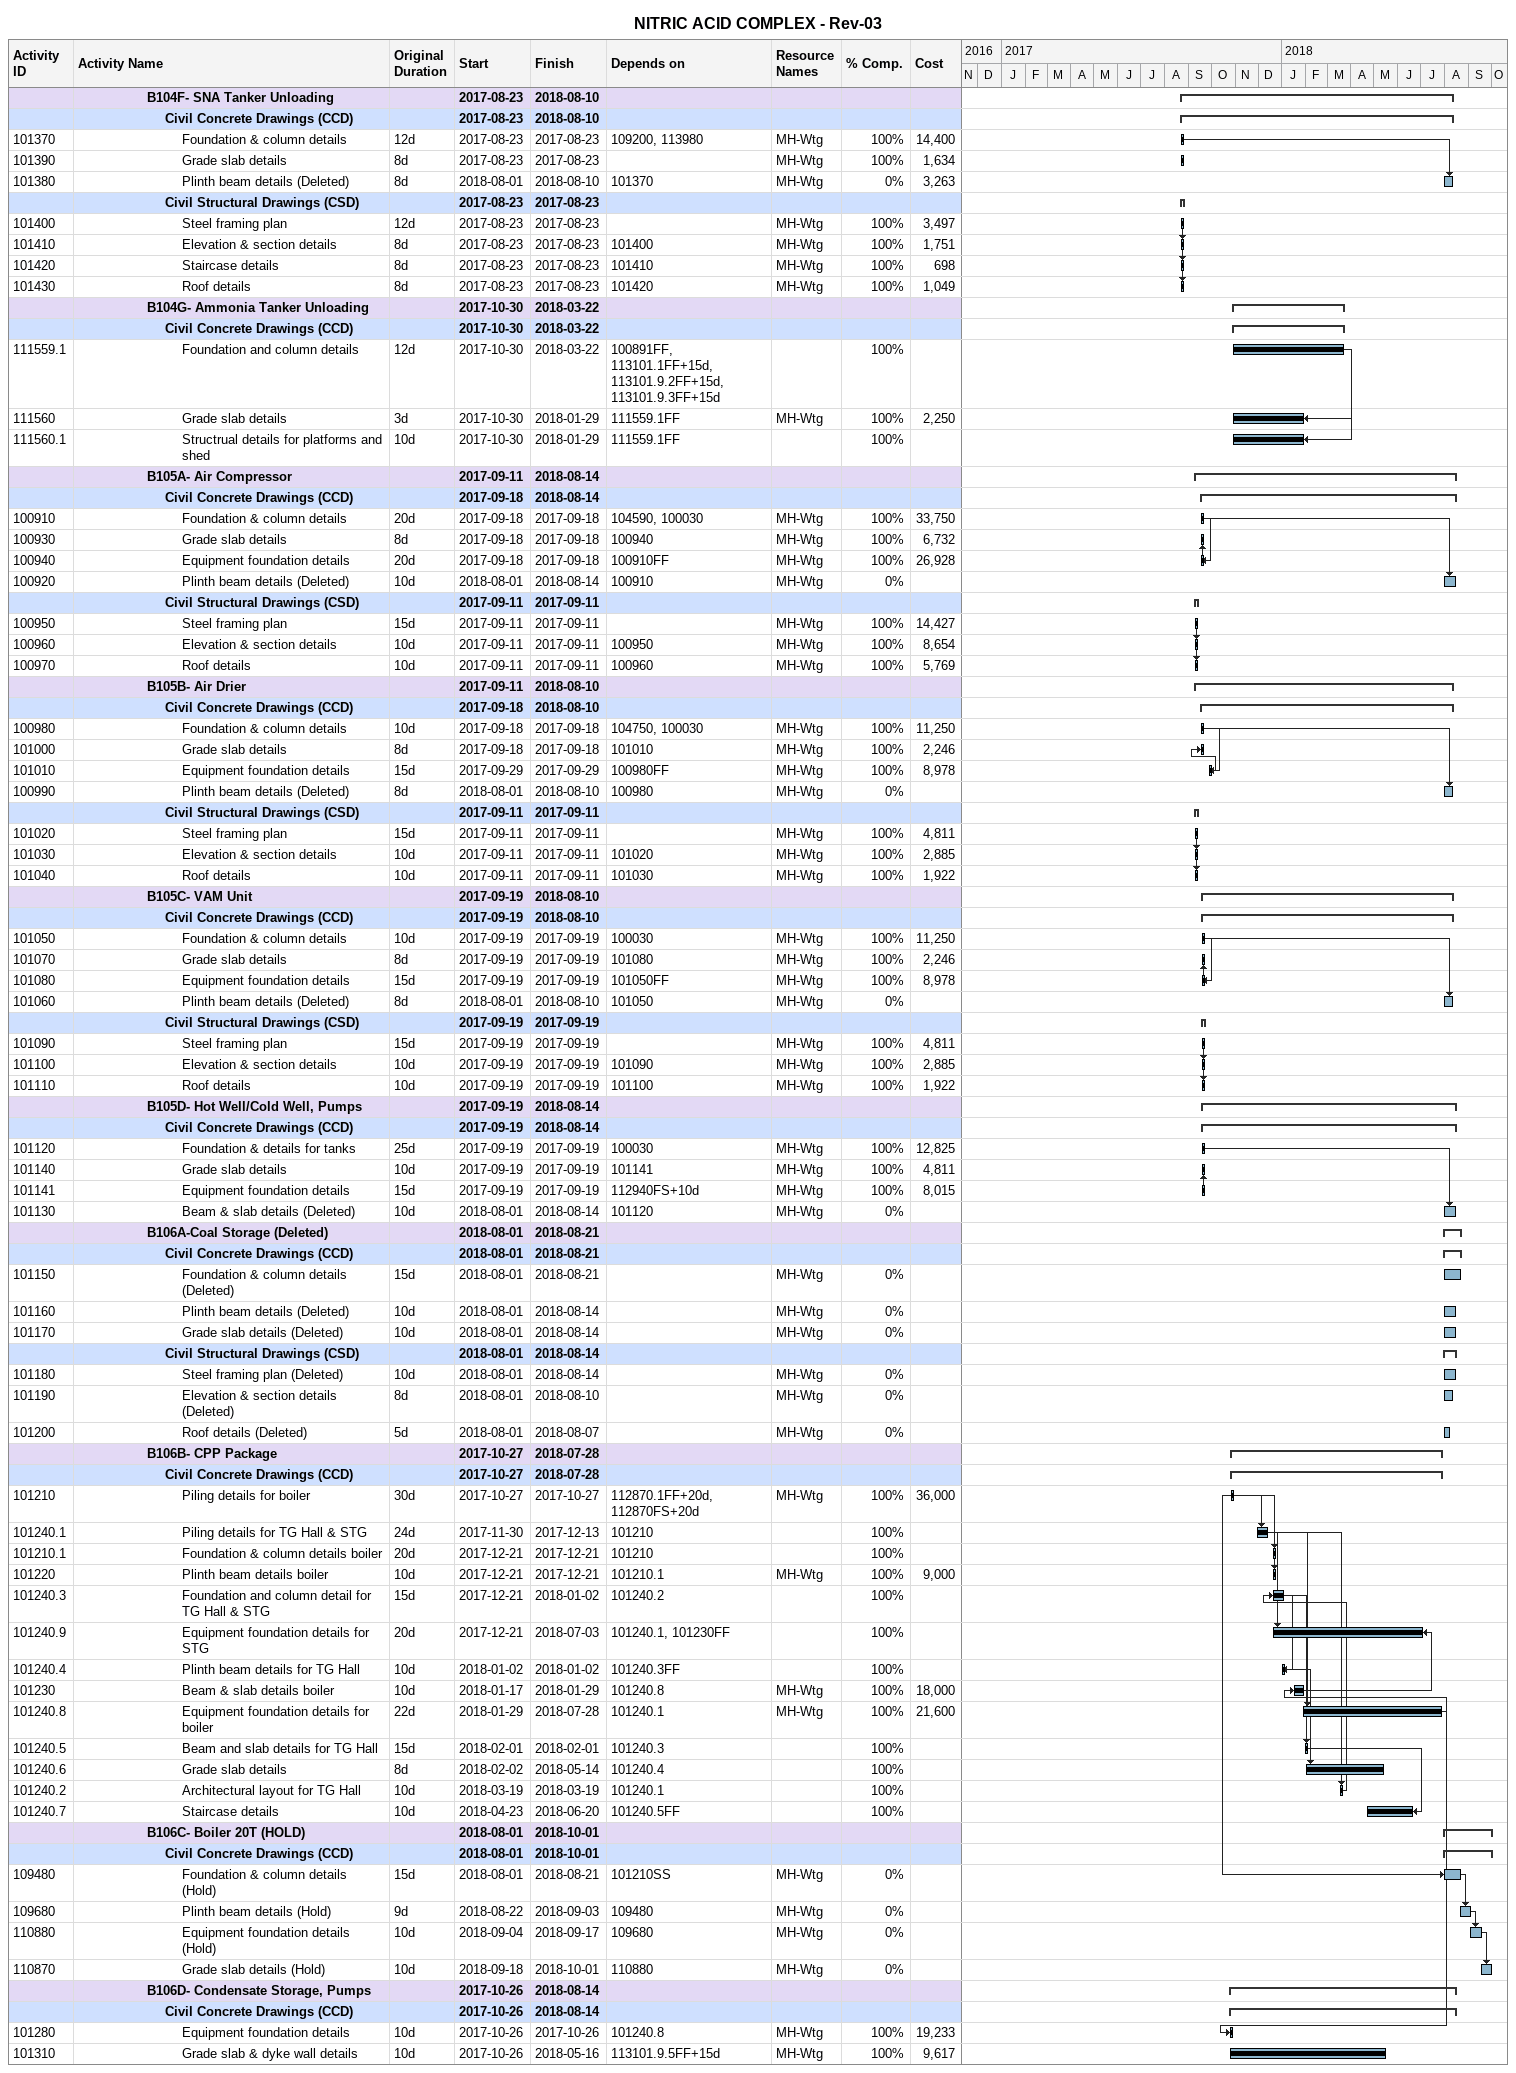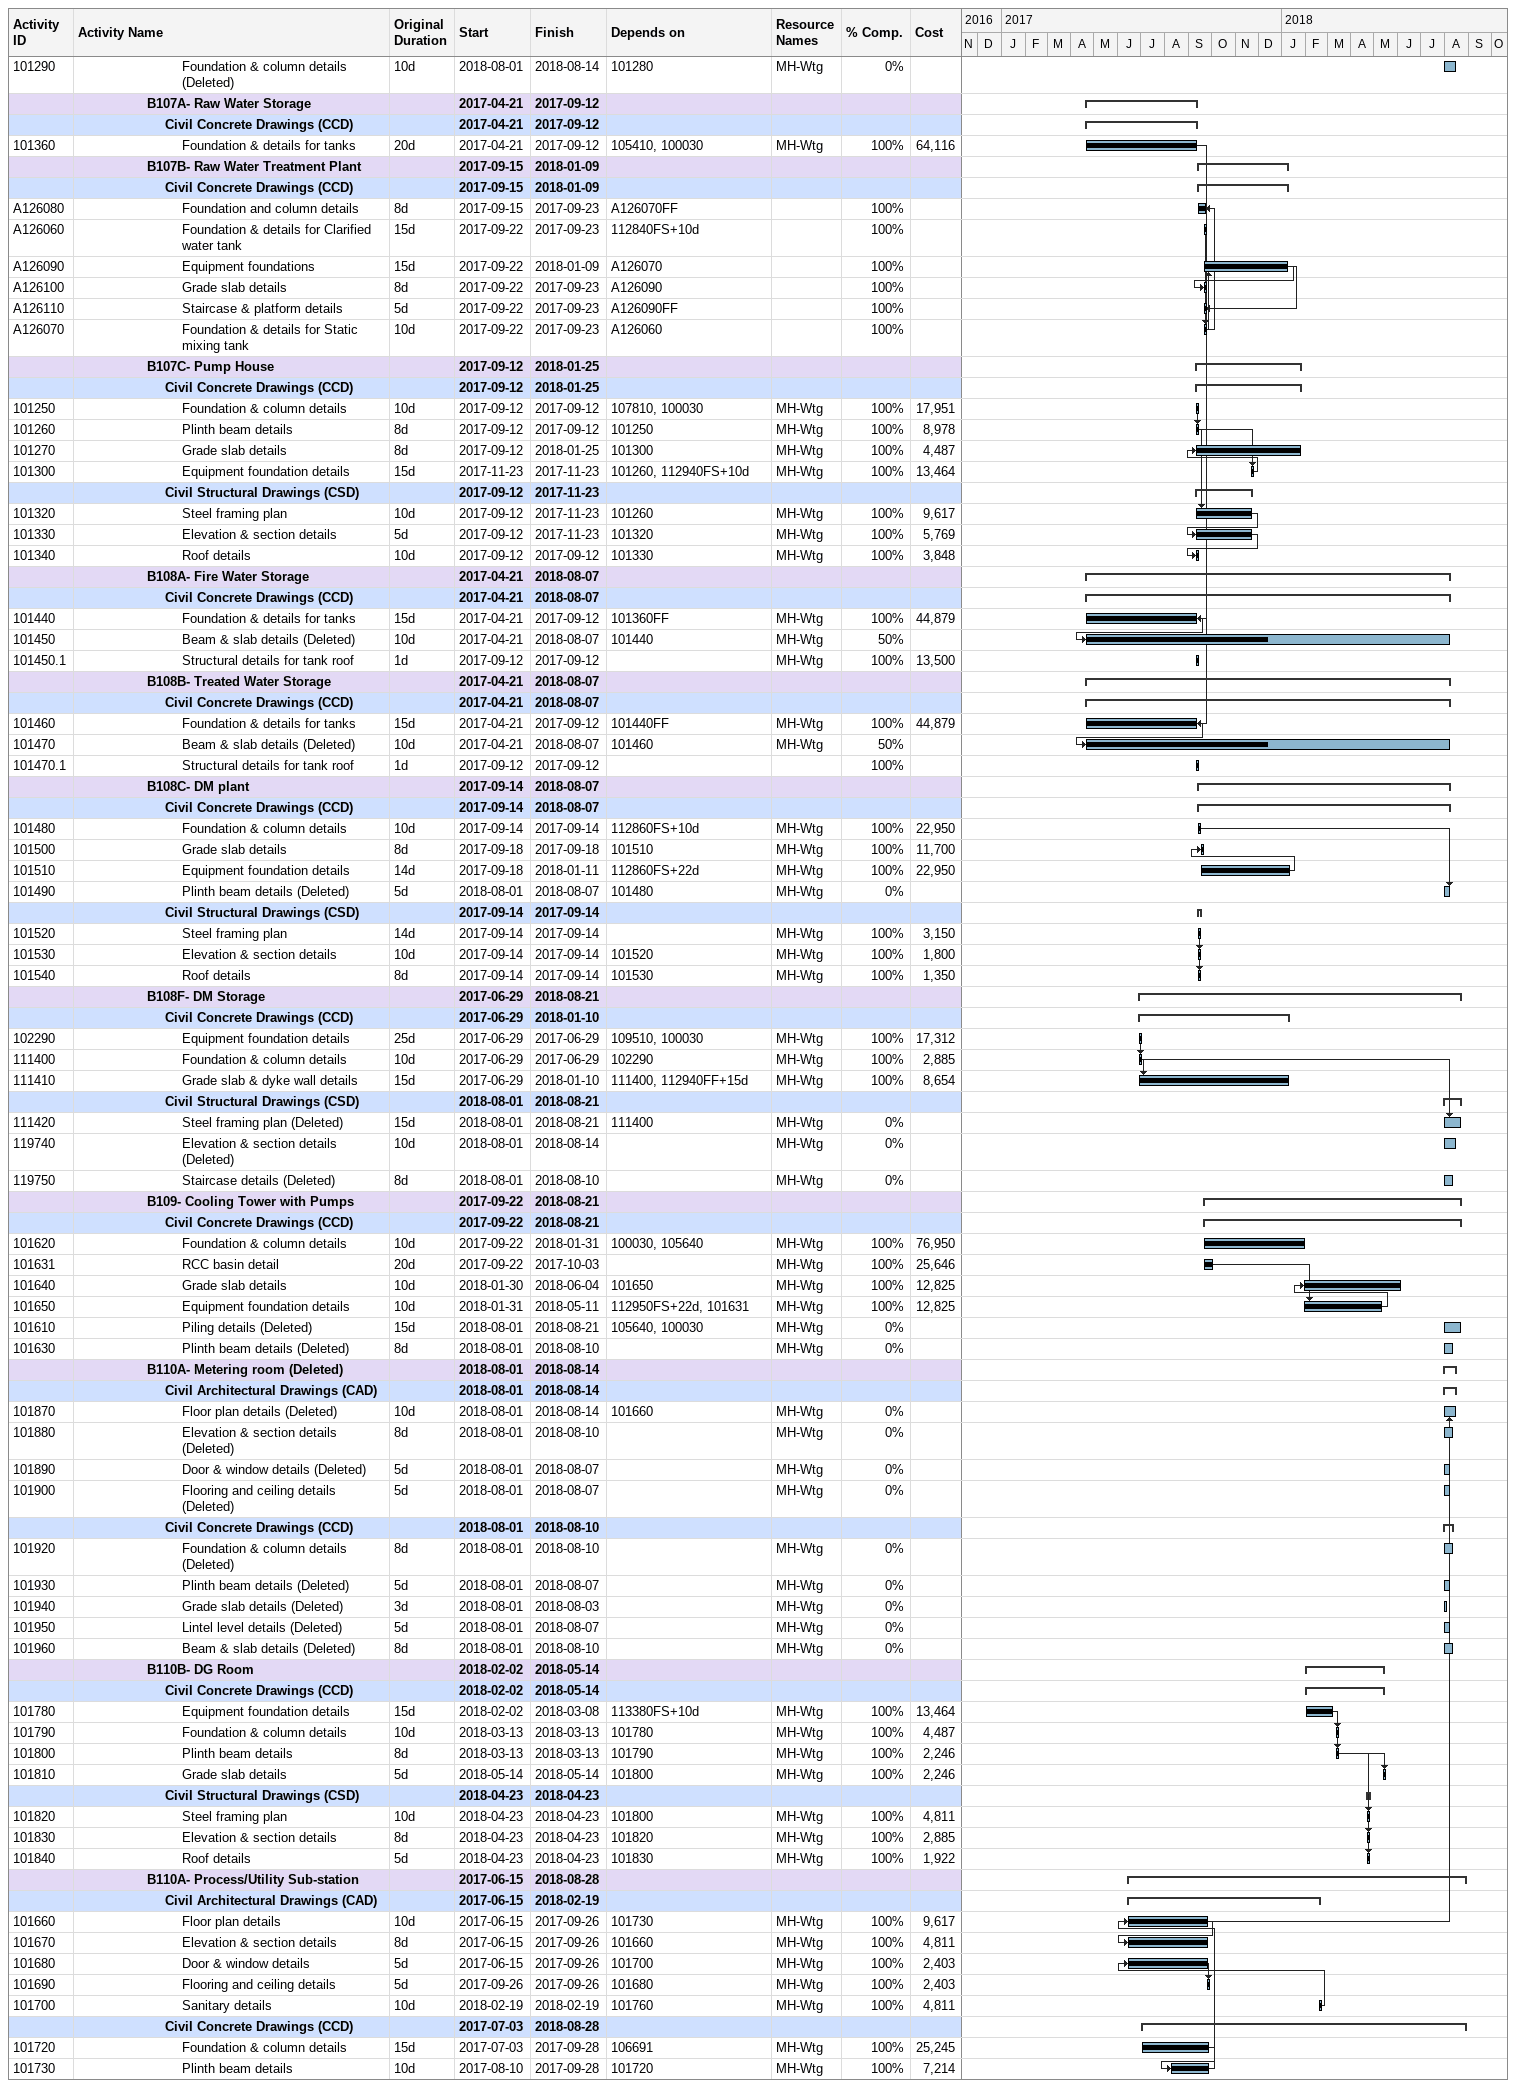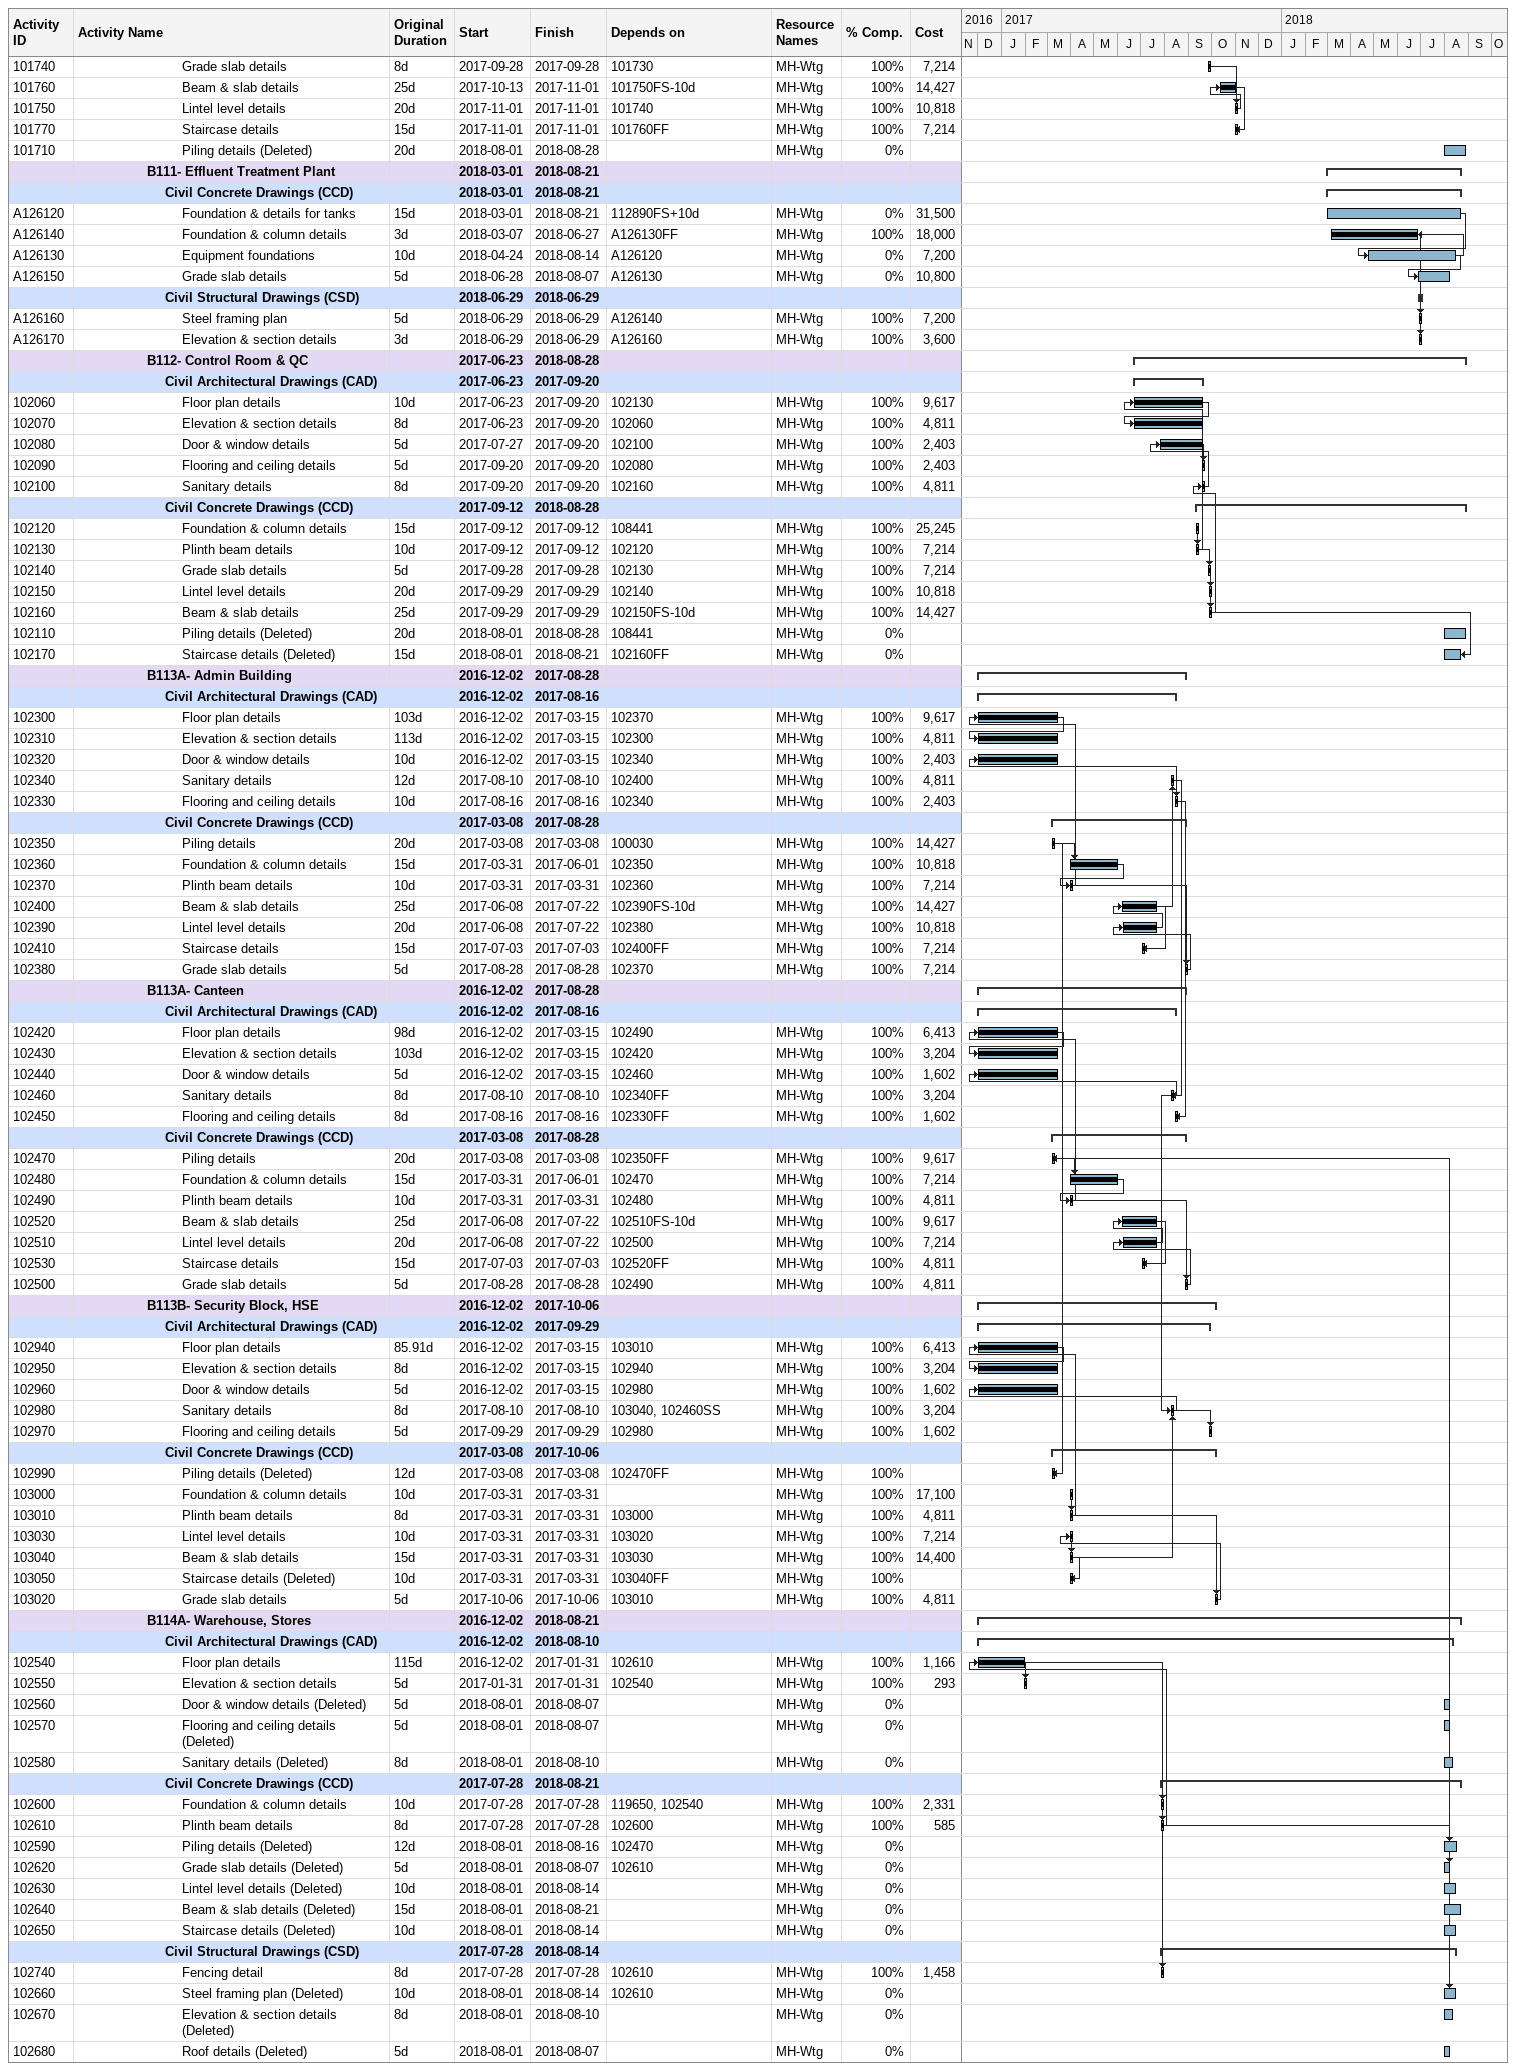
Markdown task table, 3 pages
NITRIC ACID COMPLEX - Rev-03

| ID | Level | Task | Original duration | Start | Finish | Predecessors | Resources | % complete | Cost |
|---|---|---|---|---|---|---|---|---|---|
|  | 5 | **B104F- SNA Tanker Unloading** |  | 2017-08-23 | 2018-08-10 |  |  |  |  |
|  | 6 | **Civil Concrete Drawings (CCD)** |  | 2017-08-23 | 2018-08-10 |  |  |  |  |
| 101370 | 7 | Foundation & column details | 12d | 2017-08-23 | 2017-08-23 | 109200, 113980 | MH-Wtg | 100 | 14400 |
| 101390 | 7 | Grade slab details | 8d | 2017-08-23 | 2017-08-23 |  | MH-Wtg | 100 | 1634 |
| 101380 | 7 | Plinth beam details (Deleted) | 8d | 2018-08-01 | 2018-08-10 | 101370 | MH-Wtg | 0 | 3263 |
|  | 6 | **Civil Structural Drawings (CSD)** |  | 2017-08-23 | 2017-08-23 |  |  |  |  |
| 101400 | 7 | Steel framing plan | 12d | 2017-08-23 | 2017-08-23 |  | MH-Wtg | 100 | 3497 |
| 101410 | 7 | Elevation & section details | 8d | 2017-08-23 | 2017-08-23 | 101400 | MH-Wtg | 100 | 1751 |
| 101420 | 7 | Staircase details | 8d | 2017-08-23 | 2017-08-23 | 101410 | MH-Wtg | 100 | 698 |
| 101430 | 7 | Roof details | 8d | 2017-08-23 | 2017-08-23 | 101420 | MH-Wtg | 100 | 1049 |
|  | 5 | **B104G- Ammonia Tanker Unloading** |  | 2017-10-30 | 2018-03-22 |  |  |  |  |
|  | 6 | **Civil Concrete Drawings (CCD)** |  | 2017-10-30 | 2018-03-22 |  |  |  |  |
| 111559.1 | 7 | Foundation and column details | 12d | 2017-10-30 | 2018-03-22 | 100891FF, 113101.1FF+15d, 113101.9.2FF+15d, 113101.9.3FF+15d |  | 100 |  |
| 111560 | 7 | Grade slab details | 3d | 2017-10-30 | 2018-01-29 | 111559.1FF | MH-Wtg | 100 | 2250 |
| 111560.1 | 7 | Structrual details for platforms and shed | 10d | 2017-10-30 | 2018-01-29 | 111559.1FF |  | 100 |  |
|  | 5 | **B105A- Air Compressor** |  | 2017-09-11 | 2018-08-14 |  |  |  |  |
|  | 6 | **Civil Concrete Drawings (CCD)** |  | 2017-09-18 | 2018-08-14 |  |  |  |  |
| 100910 | 7 | Foundation & column details | 20d | 2017-09-18 | 2017-09-18 | 104590, 100030 | MH-Wtg | 100 | 33750 |
| 100930 | 7 | Grade slab details | 8d | 2017-09-18 | 2017-09-18 | 100940 | MH-Wtg | 100 | 6732 |
| 100940 | 7 | Equipment foundation details | 20d | 2017-09-18 | 2017-09-18 | 100910FF | MH-Wtg | 100 | 26928 |
| 100920 | 7 | Plinth beam details (Deleted) | 10d | 2018-08-01 | 2018-08-14 | 100910 | MH-Wtg | 0 |  |
|  | 6 | **Civil Structural Drawings (CSD)** |  | 2017-09-11 | 2017-09-11 |  |  |  |  |
| 100950 | 7 | Steel framing plan | 15d | 2017-09-11 | 2017-09-11 |  | MH-Wtg | 100 | 14427 |
| 100960 | 7 | Elevation & section details | 10d | 2017-09-11 | 2017-09-11 | 100950 | MH-Wtg | 100 | 8654 |
| 100970 | 7 | Roof details | 10d | 2017-09-11 | 2017-09-11 | 100960 | MH-Wtg | 100 | 5769 |
|  | 5 | **B105B- Air Drier** |  | 2017-09-11 | 2018-08-10 |  |  |  |  |
|  | 6 | **Civil Concrete Drawings (CCD)** |  | 2017-09-18 | 2018-08-10 |  |  |  |  |
| 100980 | 7 | Foundation & column details | 10d | 2017-09-18 | 2017-09-18 | 104750, 100030 | MH-Wtg | 100 | 11250 |
| 101000 | 7 | Grade slab details | 8d | 2017-09-18 | 2017-09-18 | 101010 | MH-Wtg | 100 | 2246 |
| 101010 | 7 | Equipment foundation details | 15d | 2017-09-29 | 2017-09-29 | 100980FF | MH-Wtg | 100 | 8978 |
| 100990 | 7 | Plinth beam details (Deleted) | 8d | 2018-08-01 | 2018-08-10 | 100980 | MH-Wtg | 0 |  |
|  | 6 | **Civil Structural Drawings (CSD)** |  | 2017-09-11 | 2017-09-11 |  |  |  |  |
| 101020 | 7 | Steel framing plan | 15d | 2017-09-11 | 2017-09-11 |  | MH-Wtg | 100 | 4811 |
| 101030 | 7 | Elevation & section details | 10d | 2017-09-11 | 2017-09-11 | 101020 | MH-Wtg | 100 | 2885 |
| 101040 | 7 | Roof details | 10d | 2017-09-11 | 2017-09-11 | 101030 | MH-Wtg | 100 | 1922 |
|  | 5 | **B105C- VAM Unit** |  | 2017-09-19 | 2018-08-10 |  |  |  |  |
|  | 6 | **Civil Concrete Drawings (CCD)** |  | 2017-09-19 | 2018-08-10 |  |  |  |  |
| 101050 | 7 | Foundation & column details | 10d | 2017-09-19 | 2017-09-19 | 100030 | MH-Wtg | 100 | 11250 |
| 101070 | 7 | Grade slab details | 8d | 2017-09-19 | 2017-09-19 | 101080 | MH-Wtg | 100 | 2246 |
| 101080 | 7 | Equipment foundation details | 15d | 2017-09-19 | 2017-09-19 | 101050FF | MH-Wtg | 100 | 8978 |
| 101060 | 7 | Plinth beam details (Deleted) | 8d | 2018-08-01 | 2018-08-10 | 101050 | MH-Wtg | 0 |  |
|  | 6 | **Civil Structural Drawings (CSD)** |  | 2017-09-19 | 2017-09-19 |  |  |  |  |
| 101090 | 7 | Steel framing plan | 15d | 2017-09-19 | 2017-09-19 |  | MH-Wtg | 100 | 4811 |
| 101100 | 7 | Elevation & section details | 10d | 2017-09-19 | 2017-09-19 | 101090 | MH-Wtg | 100 | 2885 |
| 101110 | 7 | Roof details | 10d | 2017-09-19 | 2017-09-19 | 101100 | MH-Wtg | 100 | 1922 |
|  | 5 | **B105D- Hot Well/Cold Well, Pumps** |  | 2017-09-19 | 2018-08-14 |  |  |  |  |
|  | 6 | **Civil Concrete Drawings (CCD)** |  | 2017-09-19 | 2018-08-14 |  |  |  |  |
| 101120 | 7 | Foundation & details for tanks | 25d | 2017-09-19 | 2017-09-19 | 100030 | MH-Wtg | 100 | 12825 |
| 101140 | 7 | Grade slab details | 10d | 2017-09-19 | 2017-09-19 | 101141 | MH-Wtg | 100 | 4811 |
| 101141 | 7 | Equipment foundation details | 15d | 2017-09-19 | 2017-09-19 | 112940FS+10d | MH-Wtg | 100 | 8015 |
| 101130 | 7 | Beam & slab details (Deleted) | 10d | 2018-08-01 | 2018-08-14 | 101120 | MH-Wtg | 0 |  |
|  | 5 | **B106A-Coal Storage (Deleted)** |  | 2018-08-01 | 2018-08-21 |  |  |  |  |
|  | 6 | **Civil Concrete Drawings (CCD)** |  | 2018-08-01 | 2018-08-21 |  |  |  |  |
| 101150 | 7 | Foundation & column details (Deleted) | 15d | 2018-08-01 | 2018-08-21 |  | MH-Wtg | 0 |  |
| 101160 | 7 | Plinth beam details (Deleted) | 10d | 2018-08-01 | 2018-08-14 |  | MH-Wtg | 0 |  |
| 101170 | 7 | Grade slab details (Deleted) | 10d | 2018-08-01 | 2018-08-14 |  | MH-Wtg | 0 |  |
|  | 6 | **Civil Structural Drawings (CSD)** |  | 2018-08-01 | 2018-08-14 |  |  |  |  |
| 101180 | 7 | Steel framing plan (Deleted) | 10d | 2018-08-01 | 2018-08-14 |  | MH-Wtg | 0 |  |
| 101190 | 7 | Elevation & section details (Deleted) | 8d | 2018-08-01 | 2018-08-10 |  | MH-Wtg | 0 |  |
| 101200 | 7 | Roof details (Deleted) | 5d | 2018-08-01 | 2018-08-07 |  | MH-Wtg | 0 |  |
|  | 5 | **B106B- CPP Package** |  | 2017-10-27 | 2018-07-28 |  |  |  |  |
|  | 6 | **Civil Concrete Drawings (CCD)** |  | 2017-10-27 | 2018-07-28 |  |  |  |  |
| 101210 | 7 | Piling details for boiler | 30d | 2017-10-27 | 2017-10-27 | 112870.1FF+20d, 112870FS+20d | MH-Wtg | 100 | 36000 |
| 101240.1 | 7 | Piling details for TG Hall & STG | 24d | 2017-11-30 | 2017-12-13 | 101210 |  | 100 |  |
| 101210.1 | 7 | Foundation & column details boiler | 20d | 2017-12-21 | 2017-12-21 | 101210 |  | 100 |  |
| 101220 | 7 | Plinth beam details boiler | 10d | 2017-12-21 | 2017-12-21 | 101210.1 | MH-Wtg | 100 | 9000 |
| 101240.3 | 7 | Foundation and column detail for TG Hall & STG | 15d | 2017-12-21 | 2018-01-02 | 101240.2 |  | 100 |  |
| 101240.9 | 7 | Equipment foundation details for STG | 20d | 2017-12-21 | 2018-07-03 | 101240.1, 101230FF |  | 100 |  |
| 101240.4 | 7 | Plinth beam details for TG Hall | 10d | 2018-01-02 | 2018-01-02 | 101240.3FF |  | 100 |  |
| 101230 | 7 | Beam & slab details boiler | 10d | 2018-01-17 | 2018-01-29 | 101240.8 | MH-Wtg | 100 | 18000 |
| 101240.8 | 7 | Equipment foundation details for boiler | 22d | 2018-01-29 | 2018-07-28 | 101240.1 | MH-Wtg | 100 | 21600 |
| 101240.5 | 7 | Beam and slab details for TG Hall | 15d | 2018-02-01 | 2018-02-01 | 101240.3 |  | 100 |  |
| 101240.6 | 7 | Grade slab details | 8d | 2018-02-02 | 2018-05-14 | 101240.4 |  | 100 |  |
| 101240.2 | 7 | Architectural layout for TG Hall | 10d | 2018-03-19 | 2018-03-19 | 101240.1 |  | 100 |  |
| 101240.7 | 7 | Staircase details | 10d | 2018-04-23 | 2018-06-20 | 101240.5FF |  | 100 |  |
|  | 5 | **B106C- Boiler 20T (HOLD)** |  | 2018-08-01 | 2018-10-01 |  |  |  |  |
|  | 6 | **Civil Concrete Drawings (CCD)** |  | 2018-08-01 | 2018-10-01 |  |  |  |  |
| 109480 | 7 | Foundation & column details (Hold) | 15d | 2018-08-01 | 2018-08-21 | 101210SS | MH-Wtg | 0 |  |
| 109680 | 7 | Plinth beam details (Hold) | 9d | 2018-08-22 | 2018-09-03 | 109480 | MH-Wtg | 0 |  |
| 110880 | 7 | Equipment foundation details (Hold) | 10d | 2018-09-04 | 2018-09-17 | 109680 | MH-Wtg | 0 |  |
| 110870 | 7 | Grade slab details (Hold) | 10d | 2018-09-18 | 2018-10-01 | 110880 | MH-Wtg | 0 |  |
|  | 5 | **B106D- Condensate Storage, Pumps** |  | 2017-10-26 | 2018-08-14 |  |  |  |  |
|  | 6 | **Civil Concrete Drawings (CCD)** |  | 2017-10-26 | 2018-08-14 |  |  |  |  |
| 101280 | 7 | Equipment foundation details | 10d | 2017-10-26 | 2017-10-26 | 101240.8 | MH-Wtg | 100 | 19233 |
| 101310 | 7 | Grade slab & dyke wall details | 10d | 2017-10-26 | 2018-05-16 | 113101.9.5FF+15d | MH-Wtg | 100 | 9617 |
| 101290 | 7 | Foundation & column details (Deleted) | 10d | 2018-08-01 | 2018-08-14 | 101280 | MH-Wtg | 0 |  |
|  | 5 | **B107A- Raw Water Storage** |  | 2017-04-21 | 2017-09-12 |  |  |  |  |
|  | 6 | **Civil Concrete Drawings (CCD)** |  | 2017-04-21 | 2017-09-12 |  |  |  |  |
| 101360 | 7 | Foundation & details for tanks | 20d | 2017-04-21 | 2017-09-12 | 105410, 100030 | MH-Wtg | 100 | 64116 |
|  | 5 | **B107B- Raw Water Treatment Plant** |  | 2017-09-15 | 2018-01-09 |  |  |  |  |
|  | 6 | **Civil Concrete Drawings (CCD)** |  | 2017-09-15 | 2018-01-09 |  |  |  |  |
| A126080 | 7 | Foundation and column details | 8d | 2017-09-15 | 2017-09-23 | A126070FF |  | 100 |  |
| A126060 | 7 | Foundation & details for Clarified water tank | 15d | 2017-09-22 | 2017-09-23 | 112840FS+10d |  | 100 |  |
| A126090 | 7 | Equipment foundations | 15d | 2017-09-22 | 2018-01-09 | A126070 |  | 100 |  |
| A126100 | 7 | Grade slab details | 8d | 2017-09-22 | 2017-09-23 | A126090 |  | 100 |  |
| A126110 | 7 | Staircase & platform details | 5d | 2017-09-22 | 2017-09-23 | A126090FF |  | 100 |  |
| A126070 | 7 | Foundation & details for Static mixing tank | 10d | 2017-09-22 | 2017-09-23 | A126060 |  | 100 |  |
|  | 5 | **B107C- Pump House** |  | 2017-09-12 | 2018-01-25 |  |  |  |  |
|  | 6 | **Civil Concrete Drawings (CCD)** |  | 2017-09-12 | 2018-01-25 |  |  |  |  |
| 101250 | 7 | Foundation & column details | 10d | 2017-09-12 | 2017-09-12 | 107810, 100030 | MH-Wtg | 100 | 17951 |
| 101260 | 7 | Plinth beam details | 8d | 2017-09-12 | 2017-09-12 | 101250 | MH-Wtg | 100 | 8978 |
| 101270 | 7 | Grade slab details | 8d | 2017-09-12 | 2018-01-25 | 101300 | MH-Wtg | 100 | 4487 |
| 101300 | 7 | Equipment foundation details | 15d | 2017-11-23 | 2017-11-23 | 101260, 112940FS+10d | MH-Wtg | 100 | 13464 |
|  | 6 | **Civil Structural Drawings (CSD)** |  | 2017-09-12 | 2017-11-23 |  |  |  |  |
| 101320 | 7 | Steel framing plan | 10d | 2017-09-12 | 2017-11-23 | 101260 | MH-Wtg | 100 | 9617 |
| 101330 | 7 | Elevation & section details | 5d | 2017-09-12 | 2017-11-23 | 101320 | MH-Wtg | 100 | 5769 |
| 101340 | 7 | Roof details | 10d | 2017-09-12 | 2017-09-12 | 101330 | MH-Wtg | 100 | 3848 |
|  | 5 | **B108A- Fire Water Storage** |  | 2017-04-21 | 2018-08-07 |  |  |  |  |
|  | 6 | **Civil Concrete Drawings (CCD)** |  | 2017-04-21 | 2018-08-07 |  |  |  |  |
| 101440 | 7 | Foundation & details for tanks | 15d | 2017-04-21 | 2017-09-12 | 101360FF | MH-Wtg | 100 | 44879 |
| 101450 | 7 | Beam & slab details (Deleted) | 10d | 2017-04-21 | 2018-08-07 | 101440 | MH-Wtg | 50 |  |
| 101450.1 | 7 | Structural details for tank roof | 1d | 2017-09-12 | 2017-09-12 |  | MH-Wtg | 100 | 13500 |
|  | 5 | **B108B- Treated Water Storage** |  | 2017-04-21 | 2018-08-07 |  |  |  |  |
|  | 6 | **Civil Concrete Drawings (CCD)** |  | 2017-04-21 | 2018-08-07 |  |  |  |  |
| 101460 | 7 | Foundation & details for tanks | 15d | 2017-04-21 | 2017-09-12 | 101440FF | MH-Wtg | 100 | 44879 |
| 101470 | 7 | Beam & slab details (Deleted) | 10d | 2017-04-21 | 2018-08-07 | 101460 | MH-Wtg | 50 |  |
| 101470.1 | 7 | Structural details for tank roof | 1d | 2017-09-12 | 2017-09-12 |  |  | 100 |  |
|  | 5 | **B108C- DM plant** |  | 2017-09-14 | 2018-08-07 |  |  |  |  |
|  | 6 | **Civil Concrete Drawings (CCD)** |  | 2017-09-14 | 2018-08-07 |  |  |  |  |
| 101480 | 7 | Foundation & column details | 10d | 2017-09-14 | 2017-09-14 | 112860FS+10d | MH-Wtg | 100 | 22950 |
| 101500 | 7 | Grade slab details | 8d | 2017-09-18 | 2017-09-18 | 101510 | MH-Wtg | 100 | 11700 |
| 101510 | 7 | Equipment foundation details | 14d | 2017-09-18 | 2018-01-11 | 112860FS+22d | MH-Wtg | 100 | 22950 |
| 101490 | 7 | Plinth beam details (Deleted) | 5d | 2018-08-01 | 2018-08-07 | 101480 | MH-Wtg | 0 |  |
|  | 6 | **Civil Structural Drawings (CSD)** |  | 2017-09-14 | 2017-09-14 |  |  |  |  |
| 101520 | 7 | Steel framing plan | 14d | 2017-09-14 | 2017-09-14 |  | MH-Wtg | 100 | 3150 |
| 101530 | 7 | Elevation & section details | 10d | 2017-09-14 | 2017-09-14 | 101520 | MH-Wtg | 100 | 1800 |
| 101540 | 7 | Roof details | 8d | 2017-09-14 | 2017-09-14 | 101530 | MH-Wtg | 100 | 1350 |
|  | 5 | **B108F- DM Storage** |  | 2017-06-29 | 2018-08-21 |  |  |  |  |
|  | 6 | **Civil Concrete Drawings (CCD)** |  | 2017-06-29 | 2018-01-10 |  |  |  |  |
| 102290 | 7 | Equipment foundation details | 25d | 2017-06-29 | 2017-06-29 | 109510, 100030 | MH-Wtg | 100 | 17312 |
| 111400 | 7 | Foundation & column details | 10d | 2017-06-29 | 2017-06-29 | 102290 | MH-Wtg | 100 | 2885 |
| 111410 | 7 | Grade slab & dyke wall details | 15d | 2017-06-29 | 2018-01-10 | 111400, 112940FF+15d | MH-Wtg | 100 | 8654 |
|  | 6 | **Civil Structural Drawings (CSD)** |  | 2018-08-01 | 2018-08-21 |  |  |  |  |
| 111420 | 7 | Steel framing plan (Deleted) | 15d | 2018-08-01 | 2018-08-21 | 111400 | MH-Wtg | 0 |  |
| 119740 | 7 | Elevation & section details (Deleted) | 10d | 2018-08-01 | 2018-08-14 |  | MH-Wtg | 0 |  |
| 119750 | 7 | Staircase details (Deleted) | 8d | 2018-08-01 | 2018-08-10 |  | MH-Wtg | 0 |  |
|  | 5 | **B109- Cooling Tower with Pumps** |  | 2017-09-22 | 2018-08-21 |  |  |  |  |
|  | 6 | **Civil Concrete Drawings (CCD)** |  | 2017-09-22 | 2018-08-21 |  |  |  |  |
| 101620 | 7 | Foundation & column details | 10d | 2017-09-22 | 2018-01-31 | 100030, 105640 | MH-Wtg | 100 | 76950 |
| 101631 | 7 | RCC basin detail | 20d | 2017-09-22 | 2017-10-03 |  | MH-Wtg | 100 | 25646 |
| 101640 | 7 | Grade slab details | 10d | 2018-01-30 | 2018-06-04 | 101650 | MH-Wtg | 100 | 12825 |
| 101650 | 7 | Equipment foundation details | 10d | 2018-01-31 | 2018-05-11 | 112950FS+22d, 101631 | MH-Wtg | 100 | 12825 |
| 101610 | 7 | Piling details (Deleted) | 15d | 2018-08-01 | 2018-08-21 | 105640, 100030 | MH-Wtg | 0 |  |
| 101630 | 7 | Plinth beam details (Deleted) | 8d | 2018-08-01 | 2018-08-10 |  | MH-Wtg | 0 |  |
|  | 5 | **B110A- Metering room (Deleted)** |  | 2018-08-01 | 2018-08-14 |  |  |  |  |
|  | 6 | **Civil Architectural Drawings (CAD)** |  | 2018-08-01 | 2018-08-14 |  |  |  |  |
| 101870 | 7 | Floor plan details (Deleted) | 10d | 2018-08-01 | 2018-08-14 | 101660 | MH-Wtg | 0 |  |
| 101880 | 7 | Elevation & section details (Deleted) | 8d | 2018-08-01 | 2018-08-10 |  | MH-Wtg | 0 |  |
| 101890 | 7 | Door & window details (Deleted) | 5d | 2018-08-01 | 2018-08-07 |  | MH-Wtg | 0 |  |
| 101900 | 7 | Flooring and ceiling details (Deleted) | 5d | 2018-08-01 | 2018-08-07 |  | MH-Wtg | 0 |  |
|  | 6 | **Civil Concrete Drawings (CCD)** |  | 2018-08-01 | 2018-08-10 |  |  |  |  |
| 101920 | 7 | Foundation & column details (Deleted) | 8d | 2018-08-01 | 2018-08-10 |  | MH-Wtg | 0 |  |
| 101930 | 7 | Plinth beam details (Deleted) | 5d | 2018-08-01 | 2018-08-07 |  | MH-Wtg | 0 |  |
| 101940 | 7 | Grade slab details (Deleted) | 3d | 2018-08-01 | 2018-08-03 |  | MH-Wtg | 0 |  |
| 101950 | 7 | Lintel level details (Deleted) | 5d | 2018-08-01 | 2018-08-07 |  | MH-Wtg | 0 |  |
| 101960 | 7 | Beam & slab details (Deleted) | 8d | 2018-08-01 | 2018-08-10 |  | MH-Wtg | 0 |  |
|  | 5 | **B110B- DG Room** |  | 2018-02-02 | 2018-05-14 |  |  |  |  |
|  | 6 | **Civil Concrete Drawings (CCD)** |  | 2018-02-02 | 2018-05-14 |  |  |  |  |
| 101780 | 7 | Equipment foundation details | 15d | 2018-02-02 | 2018-03-08 | 113380FS+10d | MH-Wtg | 100 | 13464 |
| 101790 | 7 | Foundation & column details | 10d | 2018-03-13 | 2018-03-13 | 101780 | MH-Wtg | 100 | 4487 |
| 101800 | 7 | Plinth beam details | 8d | 2018-03-13 | 2018-03-13 | 101790 | MH-Wtg | 100 | 2246 |
| 101810 | 7 | Grade slab details | 5d | 2018-05-14 | 2018-05-14 | 101800 | MH-Wtg | 100 | 2246 |
|  | 6 | **Civil Structural Drawings (CSD)** |  | 2018-04-23 | 2018-04-23 |  |  |  |  |
| 101820 | 7 | Steel framing plan | 10d | 2018-04-23 | 2018-04-23 | 101800 | MH-Wtg | 100 | 4811 |
| 101830 | 7 | Elevation & section details | 8d | 2018-04-23 | 2018-04-23 | 101820 | MH-Wtg | 100 | 2885 |
| 101840 | 7 | Roof details | 5d | 2018-04-23 | 2018-04-23 | 101830 | MH-Wtg | 100 | 1922 |
|  | 5 | **B110A- Process/Utility Sub-station** |  | 2017-06-15 | 2018-08-28 |  |  |  |  |
|  | 6 | **Civil Architectural Drawings (CAD)** |  | 2017-06-15 | 2018-02-19 |  |  |  |  |
| 101660 | 7 | Floor plan details | 10d | 2017-06-15 | 2017-09-26 | 101730 | MH-Wtg | 100 | 9617 |
| 101670 | 7 | Elevation & section details | 8d | 2017-06-15 | 2017-09-26 | 101660 | MH-Wtg | 100 | 4811 |
| 101680 | 7 | Door & window details | 5d | 2017-06-15 | 2017-09-26 | 101700 | MH-Wtg | 100 | 2403 |
| 101690 | 7 | Flooring and ceiling details | 5d | 2017-09-26 | 2017-09-26 | 101680 | MH-Wtg | 100 | 2403 |
| 101700 | 7 | Sanitary details | 10d | 2018-02-19 | 2018-02-19 | 101760 | MH-Wtg | 100 | 4811 |
|  | 6 | **Civil Concrete Drawings (CCD)** |  | 2017-07-03 | 2018-08-28 |  |  |  |  |
| 101720 | 7 | Foundation & column details | 15d | 2017-07-03 | 2017-09-28 | 106691 | MH-Wtg | 100 | 25245 |
| 101730 | 7 | Plinth beam details | 10d | 2017-08-10 | 2017-09-28 | 101720 | MH-Wtg | 100 | 7214 |
| 101740 | 7 | Grade slab details | 8d | 2017-09-28 | 2017-09-28 | 101730 | MH-Wtg | 100 | 7214 |
| 101760 | 7 | Beam & slab details | 25d | 2017-10-13 | 2017-11-01 | 101750FS-10d | MH-Wtg | 100 | 14427 |
| 101750 | 7 | Lintel level details | 20d | 2017-11-01 | 2017-11-01 | 101740 | MH-Wtg | 100 | 10818 |
| 101770 | 7 | Staircase details | 15d | 2017-11-01 | 2017-11-01 | 101760FF | MH-Wtg | 100 | 7214 |
| 101710 | 7 | Piling details (Deleted) | 20d | 2018-08-01 | 2018-08-28 |  | MH-Wtg | 0 |  |
|  | 5 | **B111- Effluent Treatment Plant** |  | 2018-03-01 | 2018-08-21 |  |  |  |  |
|  | 6 | **Civil Concrete Drawings (CCD)** |  | 2018-03-01 | 2018-08-21 |  |  |  |  |
| A126120 | 7 | Foundation & details for tanks | 15d | 2018-03-01 | 2018-08-21 | 112890FS+10d | MH-Wtg | 0 | 31500 |
| A126140 | 7 | Foundation & column details | 3d | 2018-03-07 | 2018-06-27 | A126130FF | MH-Wtg | 100 | 18000 |
| A126130 | 7 | Equipment foundations | 10d | 2018-04-24 | 2018-08-14 | A126120 | MH-Wtg | 0 | 7200 |
| A126150 | 7 | Grade slab details | 5d | 2018-06-28 | 2018-08-07 | A126130 | MH-Wtg | 0 | 10800 |
|  | 6 | **Civil Structural Drawings (CSD)** |  | 2018-06-29 | 2018-06-29 |  |  |  |  |
| A126160 | 7 | Steel framing plan | 5d | 2018-06-29 | 2018-06-29 | A126140 | MH-Wtg | 100 | 7200 |
| A126170 | 7 | Elevation & section details | 3d | 2018-06-29 | 2018-06-29 | A126160 | MH-Wtg | 100 | 3600 |
|  | 5 | **B112- Control Room & QC** |  | 2017-06-23 | 2018-08-28 |  |  |  |  |
|  | 6 | **Civil Architectural Drawings (CAD)** |  | 2017-06-23 | 2017-09-20 |  |  |  |  |
| 102060 | 7 | Floor plan details | 10d | 2017-06-23 | 2017-09-20 | 102130 | MH-Wtg | 100 | 9617 |
| 102070 | 7 | Elevation & section details | 8d | 2017-06-23 | 2017-09-20 | 102060 | MH-Wtg | 100 | 4811 |
| 102080 | 7 | Door & window details | 5d | 2017-07-27 | 2017-09-20 | 102100 | MH-Wtg | 100 | 2403 |
| 102090 | 7 | Flooring and ceiling details | 5d | 2017-09-20 | 2017-09-20 | 102080 | MH-Wtg | 100 | 2403 |
| 102100 | 7 | Sanitary details | 8d | 2017-09-20 | 2017-09-20 | 102160 | MH-Wtg | 100 | 4811 |
|  | 6 | **Civil Concrete Drawings (CCD)** |  | 2017-09-12 | 2018-08-28 |  |  |  |  |
| 102120 | 7 | Foundation & column details | 15d | 2017-09-12 | 2017-09-12 | 108441 | MH-Wtg | 100 | 25245 |
| 102130 | 7 | Plinth beam details | 10d | 2017-09-12 | 2017-09-12 | 102120 | MH-Wtg | 100 | 7214 |
| 102140 | 7 | Grade slab details | 5d | 2017-09-28 | 2017-09-28 | 102130 | MH-Wtg | 100 | 7214 |
| 102150 | 7 | Lintel level details | 20d | 2017-09-29 | 2017-09-29 | 102140 | MH-Wtg | 100 | 10818 |
| 102160 | 7 | Beam & slab details | 25d | 2017-09-29 | 2017-09-29 | 102150FS-10d | MH-Wtg | 100 | 14427 |
| 102110 | 7 | Piling details (Deleted) | 20d | 2018-08-01 | 2018-08-28 | 108441 | MH-Wtg | 0 |  |
| 102170 | 7 | Staircase details (Deleted) | 15d | 2018-08-01 | 2018-08-21 | 102160FF | MH-Wtg | 0 |  |
|  | 5 | **B113A- Admin Building** |  | 2016-12-02 | 2017-08-28 |  |  |  |  |
|  | 6 | **Civil Architectural Drawings (CAD)** |  | 2016-12-02 | 2017-08-16 |  |  |  |  |
| 102300 | 7 | Floor plan details | 103d | 2016-12-02 | 2017-03-15 | 102370 | MH-Wtg | 100 | 9617 |
| 102310 | 7 | Elevation & section details | 113d | 2016-12-02 | 2017-03-15 | 102300 | MH-Wtg | 100 | 4811 |
| 102320 | 7 | Door & window details | 10d | 2016-12-02 | 2017-03-15 | 102340 | MH-Wtg | 100 | 2403 |
| 102340 | 7 | Sanitary details | 12d | 2017-08-10 | 2017-08-10 | 102400 | MH-Wtg | 100 | 4811 |
| 102330 | 7 | Flooring and ceiling details | 10d | 2017-08-16 | 2017-08-16 | 102340 | MH-Wtg | 100 | 2403 |
|  | 6 | **Civil Concrete Drawings (CCD)** |  | 2017-03-08 | 2017-08-28 |  |  |  |  |
| 102350 | 7 | Piling details | 20d | 2017-03-08 | 2017-03-08 | 100030 | MH-Wtg | 100 | 14427 |
| 102360 | 7 | Foundation & column details | 15d | 2017-03-31 | 2017-06-01 | 102350 | MH-Wtg | 100 | 10818 |
| 102370 | 7 | Plinth beam details | 10d | 2017-03-31 | 2017-03-31 | 102360 | MH-Wtg | 100 | 7214 |
| 102400 | 7 | Beam & slab details | 25d | 2017-06-08 | 2017-07-22 | 102390FS-10d | MH-Wtg | 100 | 14427 |
| 102390 | 7 | Lintel level details | 20d | 2017-06-08 | 2017-07-22 | 102380 | MH-Wtg | 100 | 10818 |
| 102410 | 7 | Staircase details | 15d | 2017-07-03 | 2017-07-03 | 102400FF | MH-Wtg | 100 | 7214 |
| 102380 | 7 | Grade slab details | 5d | 2017-08-28 | 2017-08-28 | 102370 | MH-Wtg | 100 | 7214 |
|  | 5 | **B113A- Canteen** |  | 2016-12-02 | 2017-08-28 |  |  |  |  |
|  | 6 | **Civil Architectural Drawings (CAD)** |  | 2016-12-02 | 2017-08-16 |  |  |  |  |
| 102420 | 7 | Floor plan details | 98d | 2016-12-02 | 2017-03-15 | 102490 | MH-Wtg | 100 | 6413 |
| 102430 | 7 | Elevation & section details | 103d | 2016-12-02 | 2017-03-15 | 102420 | MH-Wtg | 100 | 3204 |
| 102440 | 7 | Door & window details | 5d | 2016-12-02 | 2017-03-15 | 102460 | MH-Wtg | 100 | 1602 |
| 102460 | 7 | Sanitary details | 8d | 2017-08-10 | 2017-08-10 | 102340FF | MH-Wtg | 100 | 3204 |
| 102450 | 7 | Flooring and ceiling details | 8d | 2017-08-16 | 2017-08-16 | 102330FF | MH-Wtg | 100 | 1602 |
|  | 6 | **Civil Concrete Drawings (CCD)** |  | 2017-03-08 | 2017-08-28 |  |  |  |  |
| 102470 | 7 | Piling details | 20d | 2017-03-08 | 2017-03-08 | 102350FF | MH-Wtg | 100 | 9617 |
| 102480 | 7 | Foundation & column details | 15d | 2017-03-31 | 2017-06-01 | 102470 | MH-Wtg | 100 | 7214 |
| 102490 | 7 | Plinth beam details | 10d | 2017-03-31 | 2017-03-31 | 102480 | MH-Wtg | 100 | 4811 |
| 102520 | 7 | Beam & slab details | 25d | 2017-06-08 | 2017-07-22 | 102510FS-10d | MH-Wtg | 100 | 9617 |
| 102510 | 7 | Lintel level details | 20d | 2017-06-08 | 2017-07-22 | 102500 | MH-Wtg | 100 | 7214 |
| 102530 | 7 | Staircase details | 15d | 2017-07-03 | 2017-07-03 | 102520FF | MH-Wtg | 100 | 4811 |
| 102500 | 7 | Grade slab details | 5d | 2017-08-28 | 2017-08-28 | 102490 | MH-Wtg | 100 | 4811 |
|  | 5 | **B113B- Security Block, HSE** |  | 2016-12-02 | 2017-10-06 |  |  |  |  |
|  | 6 | **Civil Architectural Drawings (CAD)** |  | 2016-12-02 | 2017-09-29 |  |  |  |  |
| 102940 | 7 | Floor plan details | 85.91d | 2016-12-02 | 2017-03-15 | 103010 | MH-Wtg | 100 | 6413 |
| 102950 | 7 | Elevation & section details | 8d | 2016-12-02 | 2017-03-15 | 102940 | MH-Wtg | 100 | 3204 |
| 102960 | 7 | Door & window details | 5d | 2016-12-02 | 2017-03-15 | 102980 | MH-Wtg | 100 | 1602 |
| 102980 | 7 | Sanitary details | 8d | 2017-08-10 | 2017-08-10 | 103040, 102460SS | MH-Wtg | 100 | 3204 |
| 102970 | 7 | Flooring and ceiling details | 5d | 2017-09-29 | 2017-09-29 | 102980 | MH-Wtg | 100 | 1602 |
|  | 6 | **Civil Concrete Drawings (CCD)** |  | 2017-03-08 | 2017-10-06 |  |  |  |  |
| 102990 | 7 | Piling details (Deleted) | 12d | 2017-03-08 | 2017-03-08 | 102470FF | MH-Wtg | 100 |  |
| 103000 | 7 | Foundation & column details | 10d | 2017-03-31 | 2017-03-31 |  | MH-Wtg | 100 | 17100 |
| 103010 | 7 | Plinth beam details | 8d | 2017-03-31 | 2017-03-31 | 103000 | MH-Wtg | 100 | 4811 |
| 103030 | 7 | Lintel level details | 10d | 2017-03-31 | 2017-03-31 | 103020 | MH-Wtg | 100 | 7214 |
| 103040 | 7 | Beam & slab details | 15d | 2017-03-31 | 2017-03-31 | 103030 | MH-Wtg | 100 | 14400 |
| 103050 | 7 | Staircase details (Deleted) | 10d | 2017-03-31 | 2017-03-31 | 103040FF | MH-Wtg | 100 |  |
| 103020 | 7 | Grade slab details | 5d | 2017-10-06 | 2017-10-06 | 103010 | MH-Wtg | 100 | 4811 |
|  | 5 | **B114A- Warehouse, Stores** |  | 2016-12-02 | 2018-08-21 |  |  |  |  |
|  | 6 | **Civil Architectural Drawings (CAD)** |  | 2016-12-02 | 2018-08-10 |  |  |  |  |
| 102540 | 7 | Floor plan details | 115d | 2016-12-02 | 2017-01-31 | 102610 | MH-Wtg | 100 | 1166 |
| 102550 | 7 | Elevation & section details | 5d | 2017-01-31 | 2017-01-31 | 102540 | MH-Wtg | 100 | 293 |
| 102560 | 7 | Door & window details (Deleted) | 5d | 2018-08-01 | 2018-08-07 |  | MH-Wtg | 0 |  |
| 102570 | 7 | Flooring and ceiling details (Deleted) | 5d | 2018-08-01 | 2018-08-07 |  | MH-Wtg | 0 |  |
| 102580 | 7 | Sanitary details (Deleted) | 8d | 2018-08-01 | 2018-08-10 |  | MH-Wtg | 0 |  |
|  | 6 | **Civil Concrete Drawings (CCD)** |  | 2017-07-28 | 2018-08-21 |  |  |  |  |
| 102600 | 7 | Foundation & column details | 10d | 2017-07-28 | 2017-07-28 | 119650, 102540 | MH-Wtg | 100 | 2331 |
| 102610 | 7 | Plinth beam details | 8d | 2017-07-28 | 2017-07-28 | 102600 | MH-Wtg | 100 | 585 |
| 102590 | 7 | Piling details (Deleted) | 12d | 2018-08-01 | 2018-08-16 | 102470 | MH-Wtg | 0 |  |
| 102620 | 7 | Grade slab details (Deleted) | 5d | 2018-08-01 | 2018-08-07 | 102610 | MH-Wtg | 0 |  |
| 102630 | 7 | Lintel level details (Deleted) | 10d | 2018-08-01 | 2018-08-14 |  | MH-Wtg | 0 |  |
| 102640 | 7 | Beam & slab details (Deleted) | 15d | 2018-08-01 | 2018-08-21 |  | MH-Wtg | 0 |  |
| 102650 | 7 | Staircase details (Deleted) | 10d | 2018-08-01 | 2018-08-14 |  | MH-Wtg | 0 |  |
|  | 6 | **Civil Structural Drawings (CSD)** |  | 2017-07-28 | 2018-08-14 |  |  |  |  |
| 102740 | 7 | Fencing detail | 8d | 2017-07-28 | 2017-07-28 | 102610 | MH-Wtg | 100 | 1458 |
| 102660 | 7 | Steel framing plan (Deleted) | 10d | 2018-08-01 | 2018-08-14 | 102610 | MH-Wtg | 0 |  |
| 102670 | 7 | Elevation & section details (Deleted) | 8d | 2018-08-01 | 2018-08-10 |  | MH-Wtg | 0 |  |
| 102680 | 7 | Roof details (Deleted) | 5d | 2018-08-01 | 2018-08-07 |  | MH-Wtg | 0 |  |
